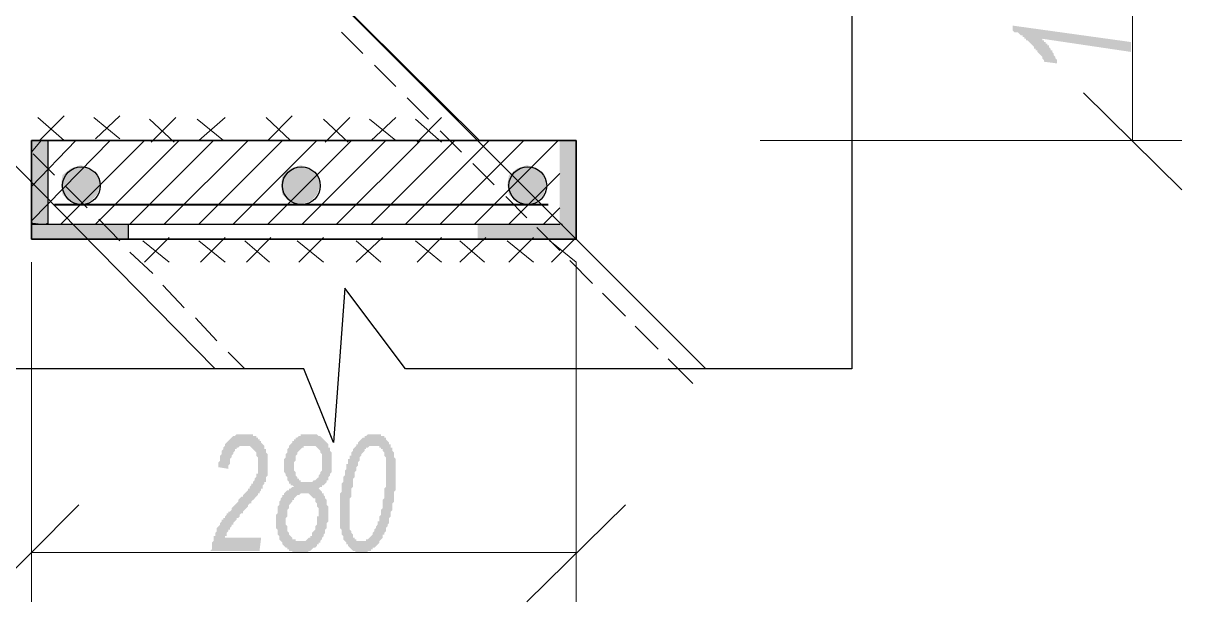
# Model space of a CAD drawing. Header units: millimetres. Extents: x 1372 to 666090, y 1285 to 31551.
# Drawn here: x 610493 to 613438, y 5821 to 7291 of the extents above; entities that cross this region are included whole.
import ezdxf

# ---------------------------------------------------------------- set-up
doc = ezdxf.new("R2010")
doc.units = ezdxf.units.MM
for name, color, linetype in [('PDF _0', 7, 'Continuous'), ('PDF _Конструктив - Стены Несущие_Ном._пера__21', 7, 'Continuous'), ('PDF _план', 7, 'Continuous'), ('PDF _размеры', 7, 'Continuous')]:
    doc.layers.add(name, color=color, linetype=linetype)

msp = doc.modelspace()

# ---------------------------------------------------------------- hatches: boundary and pattern name
at = {"layer": 'PDF _0', "transparency": 33554559}
for points in [[(613308.4, 7218.2), (613083.1, 7251.6), (613083.1, 7247.4), (613087.3, 7247.4), (613087.3, 7243.3), (613091.5, 7243.3), (613091.5, 7239.1), (613095.7, 7239.1), (613095.7, 7234.9), (613099.8, 7234.9), (613099.8, 7230.8), (613104, 7226.6), (613104, 7226.6), (613104, 7222.4), (613108.2, 7222.4), (613108.2, 7218.2), (613112.3, 7214.1), (613112.3, 7214.1), (613112.3, 7209.9), (613116.5, 7205.7), (613116.5, 7201.6), (613116.5, 7201.6), (613120.7, 7197.4), (613120.7, 7193.2), (613120.7, 7189), (613087.3, 7193.2), (613087.3, 7197.4), (613083.1, 7201.6), (613083.1, 7201.6), (613083.1, 7205.7), (613079, 7209.9), (613079, 7209.9), (613074.8, 7214.1), (613074.8, 7214.1), (613070.6, 7218.2), (613070.6, 7222.4), (613066.5, 7222.4), (613066.5, 7226.6), (613062.3, 7226.6), (613062.3, 7230.8), (613058.1, 7234.9), (613058.1, 7234.9), (613053.9, 7239.1), (613049.8, 7243.3), (613049.8, 7243.3), (613045.6, 7247.4), (613041.4, 7247.4), (613041.4, 7251.6), (613037.3, 7251.6), (613037.3, 7255.8), (613033.1, 7255.8), (613033.1, 7260), (613028.9, 7260), (613028.9, 7260), (613024.7, 7264.1), (613024.7, 7264.1), (613020.6, 7268.3), (613016.4, 7268.3), (613012.2, 7268.3), (613008.1, 7272.5), (613008.1, 7272.5), (613008.1, 7285), (613308.4, 7243.3)], [(610968.2, 5950.1), (610972.4, 5954.3), (610972.4, 5958.5), (610972.4, 5962.6), (610972.4, 5966.8), (610972.4, 5971), (610976.6, 5975.2), (610976.6, 5979.3), (610976.6, 5983.5), (610976.6, 5987.7), (610980.8, 5987.7), (610980.8, 5991.8), (610980.8, 5996), (610980.8, 5996), (610984.9, 6000.2), (610984.9, 6004.4), (610984.9, 6008.5), (610989.1, 6012.7), (610989.1, 6012.7), (610993.3, 6016.9), (610993.3, 6021), (610997.4, 6025.2), (610997.4, 6025.2), (610997.4, 6029.4), (611001.6, 6029.4), (611001.6, 6033.6), (611001.6, 6033.6), (611005.8, 6033.6), (611005.8, 6037.7), (611010, 6041.9), (611010, 6041.9), (611010, 6046.1), (611014.1, 6046.1), (611014.1, 6050.2), (611018.3, 6050.2), (611022.5, 6054.4), (611022.5, 6058.6), (611026.6, 6062.8), (611026.6, 6062.8), (611030.8, 6066.9), (611035, 6071.1), (611039.2, 6075.3), (611039.2, 6079.4), (611043.3, 6083.6), (611043.3, 6083.6), (611047.5, 6087.8), (611051.7, 6087.8), (611051.7, 6092), (611055.8, 6096.1), (611060, 6100.3), (611060, 6100.3), (611064.2, 6104.5), (611064.2, 6108.6), (611068.4, 6108.6), (611068.4, 6112.8), (611068.4, 6112.8), (611072.5, 6117), (611072.5, 6117), (611072.5, 6121.2), (611076.7, 6121.2), (611076.7, 6125.3), (611080.9, 6129.5), (611080.9, 6133.7), (611085, 6137.8), (611085, 6137.8), (611085, 6142), (611085, 6146.2), (611089.2, 6146.2), (611089.2, 6150.4), (611089.2, 6154.5), (611089.2, 6158.7), (611089.2, 6162.9), (611089.2, 6167), (611089.2, 6171.2), (611089.2, 6175.4), (611089.2, 6179.6), (611089.2, 6183.7), (611089.2, 6183.7), (611089.2, 6187.9), (611085, 6192.1), (611085, 6196.2), (611085, 6200.4), (611080.9, 6204.6), (611080.9, 6204.6), (611076.7, 6208.8), (611076.7, 6208.8), (611072.5, 6212.9), (611072.5, 6212.9), (611068.4, 6217.1), (611064.2, 6217.1), (611064.2, 6217.1), (611060, 6217.1), (611055.8, 6217.1), (611055.8, 6217.1), (611051.7, 6217.1), (611051.7, 6217.1), (611047.5, 6217.1), (611043.3, 6217.1), (611043.3, 6217.1), (611039.2, 6212.9), (611035, 6212.9), (611035, 6208.8), (611030.8, 6208.8), (611030.8, 6204.6), (611026.6, 6200.4), (611026.6, 6200.4), (611026.6, 6196.2), (611022.5, 6192.1), (611022.5, 6192.1), (611022.5, 6187.9), (611018.3, 6183.7), (611018.3, 6179.6), (611018.3, 6175.4), (611018.3, 6171.2), (611014.1, 6167), (611014.1, 6162.9), (611014.1, 6158.7), (610989.1, 6162.9), (610989.1, 6167), (610989.1, 6171.2), (610989.1, 6175.4), (610993.3, 6179.6), (610993.3, 6183.7), (610993.3, 6187.9), (610993.3, 6192.1), (610997.4, 6196.2), (610997.4, 6200.4), (610997.4, 6204.6), (610997.4, 6204.6), (611001.6, 6208.8), (611001.6, 6212.9), (611005.8, 6217.1), (611005.8, 6217.1), (611005.8, 6221.3), (611010, 6225.4), (611010, 6225.4), (611014.1, 6229.6), (611014.1, 6229.6), (611018.3, 6233.8), (611018.3, 6233.8), (611022.5, 6238), (611022.5, 6238), (611026.6, 6242.1), (611030.8, 6242.1), (611030.8, 6242.1), (611035, 6246.3), (611039.2, 6246.3), (611039.2, 6246.3), (611043.3, 6246.3), (611047.5, 6246.3), (611047.5, 6246.3), (611051.7, 6246.3), (611055.8, 6246.3), (611060, 6246.3), (611060, 6246.3), (611064.2, 6246.3), (611068.4, 6246.3), (611068.4, 6246.3), (611072.5, 6246.3), (611076.7, 6246.3), (611076.7, 6242.1), (611080.9, 6242.1), (611085, 6242.1), (611085, 6238), (611089.2, 6238), (611089.2, 6233.8), (611093.4, 6233.8), (611093.4, 6229.6), (611097.6, 6229.6), (611097.6, 6225.4), (611101.7, 6221.3), (611101.7, 6221.3), (611105.9, 6217.1), (611105.9, 6212.9), (611105.9, 6208.8), (611110.1, 6208.8), (611110.1, 6204.6), (611110.1, 6200.4), (611114.2, 6196.2), (611114.2, 6192.1), (611114.2, 6187.9), (611114.2, 6183.7), (611114.2, 6179.6), (611114.2, 6175.4), (611114.2, 6171.2), (611114.2, 6167), (611114.2, 6167), (611114.2, 6162.9), (611114.2, 6162.9), (611114.2, 6158.7), (611114.2, 6154.5), (611114.2, 6150.4), (611114.2, 6146.2), (611114.2, 6142), (611110.1, 6137.8), (611110.1, 6133.7), (611110.1, 6129.5), (611110.1, 6125.3), (611105.9, 6125.3), (611105.9, 6121.2), (611101.7, 6117), (611101.7, 6112.8), (611101.7, 6112.8), (611101.7, 6108.6), (611097.6, 6108.6), (611097.6, 6108.6), (611097.6, 6104.5), (611097.6, 6104.5), (611093.4, 6100.3), (611093.4, 6100.3), (611093.4, 6096.1), (611089.2, 6096.1), (611089.2, 6092), (611085, 6087.8), (611085, 6087.8), (611080.9, 6083.6), (611080.9, 6083.6), (611076.7, 6079.4), (611072.5, 6075.3), (611072.5, 6071.1), (611068.4, 6071.1), (611064.2, 6066.9), (611064.2, 6062.8), (611060, 6058.6), (611055.8, 6054.4), (611051.7, 6050.2), (611051.7, 6046.1), (611047.5, 6046.1), (611043.3, 6041.9), (611043.3, 6037.7), (611039.2, 6033.6), (611035, 6033.6), (611035, 6029.4), (611030.8, 6025.2), (611030.8, 6025.2), (611026.6, 6021), (611026.6, 6016.9), (611022.5, 6016.9), (611022.5, 6012.7), (611022.5, 6012.7), (611018.3, 6008.5), (611018.3, 6004.4), (611014.1, 6004.4), (611014.1, 6000.2), (611010, 5996), (611010, 5991.8), (611010, 5987.7), (611005.8, 5987.7), (611005.8, 5983.5), (611097.6, 5983.5), (611093.4, 5950.1)]]:
    msp.add_hatch(color=256, dxfattribs=at).paths.add_polyline_path(points)
h = msp.add_hatch(color=256, dxfattribs=at)
h.paths.add_polyline_path([(611181, 6112.8), (611176.8, 6117), (611172.6, 6117), (611172.6, 6121.2), (611168.5, 6121.2), (611168.5, 6125.3), (611164.3, 6129.5), (611164.3, 6133.7), (611164.3, 6133.7), (611164.3, 6137.8), (611160.1, 6142), (611160.1, 6142), (611160.1, 6146.2), (611156, 6150.4), (611156, 6154.5), (611156, 6158.7), (611156, 6162.9), (611156, 6167), (611156, 6171.2), (611156, 6175.4), (611156, 6179.6), (611156, 6183.7), (611160.1, 6187.9), (611160.1, 6192.1), (611160.1, 6192.1), (611160.1, 6196.2), (611164.3, 6200.4), (611164.3, 6204.6), (611164.3, 6208.8), (611168.5, 6212.9), (611168.5, 6217.1), (611168.5, 6217.1), (611172.6, 6221.3), (611172.6, 6221.3), (611176.8, 6225.4), (611176.8, 6229.6), (611181, 6229.6), (611181, 6233.8), (611185.2, 6233.8), (611185.2, 6238), (611189.3, 6238), (611193.5, 6242.1), (611193.5, 6242.1), (611197.7, 6242.1), (611197.7, 6246.3), (611201.8, 6246.3), (611206, 6246.3), (611206, 6246.3), (611210.2, 6246.3), (611214.4, 6246.3), (611218.5, 6246.3), (611218.5, 6246.3), (611222.7, 6246.3), (611226.9, 6246.3), (611231, 6246.3), (611231, 6246.3), (611235.2, 6246.3), (611239.4, 6246.3), (611239.4, 6246.3), (611243.6, 6242.1), (611247.7, 6242.1), (611247.7, 6242.1), (611251.9, 6238), (611251.9, 6238), (611256.1, 6233.8), (611256.1, 6233.8), (611260.2, 6229.6), (611260.2, 6229.6), (611264.4, 6225.4), (611264.4, 6225.4), (611268.6, 6221.3), (611268.6, 6217.1), (611268.6, 6212.9), (611272.8, 6212.9), (611272.8, 6208.8), (611272.8, 6204.6), (611276.9, 6200.4), (611276.9, 6196.2), (611276.9, 6192.1), (611276.9, 6187.9), (611276.9, 6183.7), (611276.9, 6179.6), (611276.9, 6175.4), (611276.9, 6175.4), (611276.9, 6171.2), (611276.9, 6167), (611276.9, 6162.9), (611276.9, 6158.7), (611276.9, 6154.5), (611276.9, 6150.4), (611272.8, 6146.2), (611272.8, 6146.2), (611272.8, 6142), (611268.6, 6137.8), (611268.6, 6137.8), (611268.6, 6133.7), (611268.6, 6129.5), (611264.4, 6129.5), (611264.4, 6125.3), (611260.2, 6121.2), (611260.2, 6121.2), (611256.1, 6117), (611251.9, 6117), (611251.9, 6112.8), (611247.7, 6112.8), (611243.6, 6108.6), (611243.6, 6108.6), (611247.7, 6104.5), (611247.7, 6104.5), (611251.9, 6100.3), (611251.9, 6096.1), (611256.1, 6096.1), (611256.1, 6092), (611260.2, 6087.8), (611260.2, 6087.8), (611260.2, 6083.6), (611260.2, 6083.6), (611264.4, 6079.4), (611264.4, 6075.3), (611264.4, 6071.1), (611264.4, 6066.9), (611268.6, 6062.8), (611268.6, 6058.6), (611268.6, 6054.4), (611268.6, 6050.2), (611268.6, 6046.1), (611268.6, 6041.9), (611268.6, 6037.7), (611268.6, 6033.6), (611268.6, 6029.4), (611268.6, 6025.2), (611264.4, 6021), (611264.4, 6021), (611264.4, 6016.9), (611264.4, 6012.7), (611264.4, 6008.5), (611260.2, 6004.4), (611260.2, 6000.2), (611260.2, 5996), (611256.1, 5991.8), (611256.1, 5991.8), (611256.1, 5987.7), (611251.9, 5983.5), (611251.9, 5979.3), (611247.7, 5975.2), (611247.7, 5975.2), (611247.7, 5971), (611243.6, 5971), (611243.6, 5966.8), (611239.4, 5966.8), (611239.4, 5962.6), (611235.2, 5958.5), (611235.2, 5958.5), (611231, 5958.5), (611226.9, 5954.3), (611226.9, 5954.3), (611222.7, 5950.1), (611222.7, 5950.1), (611218.5, 5950.1), (611214.4, 5946), (611214.4, 5946), (611210.2, 5946), (611206, 5946), (611206, 5946), (611201.8, 5946), (611197.7, 5946), (611193.5, 5946), (611193.5, 5946), (611189.3, 5946), (611185.2, 5946), (611185.2, 5946), (611181, 5946), (611176.8, 5946), (611176.8, 5950.1), (611172.6, 5950.1), (611168.5, 5950.1), (611168.5, 5954.3), (611164.3, 5954.3), (611164.3, 5958.5), (611160.1, 5958.5), (611156, 5962.6), (611156, 5962.6), (611151.8, 5966.8), (611151.8, 5966.8), (611151.8, 5971), (611147.6, 5975.2), (611147.6, 5975.2), (611143.4, 5979.3), (611143.4, 5983.5), (611143.4, 5987.7), (611139.3, 5991.8), (611139.3, 5991.8), (611139.3, 5996), (611139.3, 6000.2), (611139.3, 6004.4), (611135.1, 6008.5), (611135.1, 6012.7), (611135.1, 6016.9), (611135.1, 6021), (611135.1, 6025.2), (611135.1, 6029.4), (611135.1, 6033.6), (611135.1, 6037.7), (611135.1, 6041.9), (611139.3, 6046.1), (611139.3, 6050.2), (611139.3, 6054.4), (611139.3, 6058.6), (611139.3, 6062.8), (611143.4, 6066.9), (611143.4, 6071.1), (611143.4, 6071.1), (611143.4, 6075.3), (611147.6, 6079.4), (611147.6, 6079.4), (611147.6, 6083.6), (611151.8, 6087.8), (611151.8, 6092), (611156, 6092), (611156, 6096.1), (611160.1, 6100.3), (611160.1, 6100.3), (611164.3, 6104.5), (611168.5, 6104.5), (611168.5, 6108.6), (611172.6, 6108.6), (611172.6, 6108.6), (611176.8, 6112.8), (611181, 6112.8)], flags=0)
h.paths.add_polyline_path([(611181, 6167), (611181, 6162.9), (611181, 6158.7), (611181, 6154.5), (611185.2, 6150.4), (611185.2, 6146.2), (611185.2, 6142), (611189.3, 6137.8), (611189.3, 6137.8), (611189.3, 6133.7), (611193.5, 6133.7), (611193.5, 6129.5), (611197.7, 6129.5), (611197.7, 6125.3), (611201.8, 6125.3), (611206, 6125.3), (611206, 6125.3), (611210.2, 6125.3), (611214.4, 6125.3), (611214.4, 6125.3), (611218.5, 6125.3), (611218.5, 6125.3), (611222.7, 6125.3), (611226.9, 6125.3), (611226.9, 6125.3), (611231, 6129.5), (611235.2, 6129.5), (611235.2, 6129.5), (611239.4, 6133.7), (611239.4, 6133.7), (611243.6, 6137.8), (611243.6, 6137.8), (611243.6, 6142), (611247.7, 6146.2), (611247.7, 6146.2), (611247.7, 6150.4), (611251.9, 6154.5), (611251.9, 6158.7), (611251.9, 6162.9), (611251.9, 6167), (611251.9, 6171.2), (611251.9, 6175.4), (611251.9, 6175.4), (611251.9, 6179.6), (611251.9, 6183.7), (611251.9, 6187.9), (611251.9, 6192.1), (611251.9, 6196.2), (611247.7, 6200.4), (611247.7, 6204.6), (611247.7, 6204.6), (611243.6, 6208.8), (611243.6, 6208.8), (611239.4, 6212.9), (611239.4, 6212.9), (611235.2, 6217.1), (611235.2, 6217.1), (611231, 6217.1), (611226.9, 6217.1), (611226.9, 6217.1), (611222.7, 6217.1), (611222.7, 6217.1), (611218.5, 6217.1), (611214.4, 6217.1), (611214.4, 6217.1), (611210.2, 6217.1), (611206, 6217.1), (611206, 6212.9), (611201.8, 6212.9), (611201.8, 6212.9), (611197.7, 6208.8), (611193.5, 6204.6), (611193.5, 6204.6), (611189.3, 6200.4), (611189.3, 6196.2), (611189.3, 6196.2), (611185.2, 6192.1), (611185.2, 6192.1), (611185.2, 6187.9), (611185.2, 6183.7), (611185.2, 6179.6), (611181, 6175.4), (611181, 6171.2), (611181, 6167), (611181, 6167)], flags=0)
h.paths.add_polyline_path([(611160.1, 6021), (611160.1, 6016.9), (611164.3, 6012.7), (611164.3, 6008.5), (611164.3, 6004.4), (611164.3, 6004.4), (611164.3, 6000.2), (611164.3, 6000.2), (611168.5, 5996), (611168.5, 5991.8), (611172.6, 5987.7), (611172.6, 5987.7), (611176.8, 5983.5), (611176.8, 5979.3), (611176.8, 5979.3), (611181, 5979.3), (611185.2, 5979.3), (611185.2, 5975.2), (611189.3, 5975.2), (611193.5, 5975.2), (611193.5, 5975.2), (611197.7, 5975.2), (611197.7, 5975.2), (611201.8, 5975.2), (611201.8, 5975.2), (611206, 5975.2), (611210.2, 5975.2), (611210.2, 5975.2), (611214.4, 5979.3), (611214.4, 5979.3), (611218.5, 5983.5), (611222.7, 5983.5), (611222.7, 5987.7), (611226.9, 5987.7), (611226.9, 5991.8), (611226.9, 5996), (611231, 6000.2), (611231, 6000.2), (611235.2, 6004.4), (611235.2, 6008.5), (611235.2, 6012.7), (611239.4, 6016.9), (611239.4, 6021), (611239.4, 6025.2), (611239.4, 6029.4), (611239.4, 6033.6), (611239.4, 6037.7), (611243.6, 6037.7), (611243.6, 6041.9), (611243.6, 6046.1), (611243.6, 6050.2), (611243.6, 6054.4), (611243.6, 6058.6), (611239.4, 6062.8), (611239.4, 6066.9), (611239.4, 6071.1), (611239.4, 6071.1), (611235.2, 6075.3), (611235.2, 6079.4), (611235.2, 6083.6), (611231, 6083.6), (611231, 6083.6), (611226.9, 6087.8), (611226.9, 6087.8), (611222.7, 6092), (611222.7, 6092), (611218.5, 6096.1), (611214.4, 6096.1), (611214.4, 6096.1), (611210.2, 6096.1), (611206, 6096.1), (611206, 6096.1), (611201.8, 6096.1), (611197.7, 6096.1), (611197.7, 6096.1), (611193.5, 6092), (611189.3, 6092), (611189.3, 6092), (611185.2, 6087.8), (611185.2, 6087.8), (611181, 6083.6), (611181, 6079.4), (611176.8, 6079.4), (611176.8, 6075.3), (611176.8, 6075.3), (611172.6, 6071.1), (611172.6, 6071.1), (611168.5, 6066.9), (611168.5, 6062.8), (611168.5, 6058.6), (611164.3, 6054.4), (611164.3, 6054.4), (611164.3, 6050.2), (611164.3, 6046.1), (611164.3, 6041.9), (611164.3, 6037.7), (611160.1, 6033.6), (611160.1, 6029.4), (611160.1, 6025.2), (611160.1, 6021)], flags=0)
h = msp.add_hatch(color=256, dxfattribs=at)
h.paths.add_polyline_path([(611297.8, 6046.1), (611297.8, 6050.2), (611297.8, 6054.4), (611297.8, 6058.6), (611297.8, 6062.8), (611297.8, 6066.9), (611297.8, 6071.1), (611297.8, 6075.3), (611297.8, 6079.4), (611297.8, 6083.6), (611297.8, 6087.8), (611297.8, 6092), (611297.8, 6096.1), (611302, 6100.3), (611302, 6104.5), (611302, 6108.6), (611302, 6112.8), (611302, 6117), (611302, 6121.2), (611306.1, 6125.3), (611306.1, 6129.5), (611306.1, 6133.7), (611306.1, 6137.8), (611310.3, 6142), (611310.3, 6146.2), (611310.3, 6150.4), (611310.3, 6154.5), (611314.5, 6158.7), (611314.5, 6162.9), (611314.5, 6167), (611314.5, 6171.2), (611318.6, 6171.2), (611318.6, 6175.4), (611318.6, 6179.6), (611318.6, 6183.7), (611322.8, 6183.7), (611322.8, 6187.9), (611322.8, 6192.1), (611327, 6192.1), (611327, 6196.2), (611327, 6200.4), (611331.2, 6204.6), (611331.2, 6208.8), (611335.3, 6212.9), (611335.3, 6212.9), (611339.5, 6217.1), (611339.5, 6221.3), (611339.5, 6221.3), (611343.7, 6221.3), (611343.7, 6225.4), (611347.8, 6229.6), (611347.8, 6229.6), (611352, 6233.8), (611352, 6233.8), (611356.2, 6238), (611360.4, 6238), (611360.4, 6242.1), (611360.4, 6242.1), (611364.5, 6242.1), (611368.7, 6246.3), (611368.7, 6246.3), (611372.9, 6246.3), (611377, 6246.3), (611377, 6246.3), (611381.2, 6246.3), (611385.4, 6246.3), (611385.4, 6246.3), (611389.6, 6246.3), (611393.7, 6246.3), (611393.7, 6246.3), (611397.9, 6246.3), (611402.1, 6246.3), (611402.1, 6242.1), (611406.2, 6242.1), (611410.4, 6242.1), (611410.4, 6238), (611414.6, 6238), (611414.6, 6233.8), (611418.8, 6229.6), (611418.8, 6229.6), (611422.9, 6225.4), (611422.9, 6221.3), (611427.1, 6221.3), (611427.1, 6217.1), (611427.1, 6212.9), (611431.3, 6212.9), (611431.3, 6208.8), (611431.3, 6204.6), (611435.4, 6200.4), (611435.4, 6196.2), (611435.4, 6196.2), (611435.4, 6192.1), (611435.4, 6187.9), (611439.6, 6183.7), (611439.6, 6179.6), (611439.6, 6175.4), (611439.6, 6171.2), (611439.6, 6167), (611439.6, 6158.7), (611439.6, 6154.5), (611439.6, 6150.4), (611439.6, 6150.4), (611439.6, 6146.2), (611439.6, 6142), (611439.6, 6137.8), (611439.6, 6133.7), (611439.6, 6129.5), (611439.6, 6125.3), (611439.6, 6121.2), (611439.6, 6117), (611439.6, 6112.8), (611439.6, 6108.6), (611439.6, 6104.5), (611435.4, 6100.3), (611435.4, 6096.1), (611435.4, 6092), (611435.4, 6087.8), (611435.4, 6083.6), (611435.4, 6079.4), (611435.4, 6075.3), (611431.3, 6071.1), (611431.3, 6066.9), (611431.3, 6062.8), (611431.3, 6058.6), (611431.3, 6054.4), (611427.1, 6050.2), (611427.1, 6050.2), (611427.1, 6046.1), (611427.1, 6041.9), (611427.1, 6037.7), (611422.9, 6033.6), (611422.9, 6029.4), (611422.9, 6025.2), (611422.9, 6021), (611418.8, 6016.9), (611418.8, 6012.7), (611418.8, 6012.7), (611414.6, 6008.5), (611414.6, 6004.4), (611414.6, 6000.2), (611410.4, 5996), (611410.4, 5991.8), (611406.2, 5991.8), (611406.2, 5987.7), (611406.2, 5983.5), (611402.1, 5979.3), (611402.1, 5979.3), (611397.9, 5975.2), (611397.9, 5975.2), (611397.9, 5971), (611393.7, 5966.8), (611393.7, 5966.8), (611389.6, 5962.6), (611389.6, 5962.6), (611385.4, 5958.5), (611381.2, 5958.5), (611381.2, 5954.3), (611377, 5954.3), (611377, 5950.1), (611372.9, 5950.1), (611368.7, 5950.1), (611368.7, 5946), (611364.5, 5946), (611360.4, 5946), (611360.4, 5946), (611356.2, 5946), (611352, 5946), (611352, 5946), (611347.8, 5946), (611347.8, 5946), (611343.7, 5946), (611339.5, 5946), (611339.5, 5946), (611335.3, 5950.1), (611331.2, 5950.1), (611331.2, 5950.1), (611327, 5954.3), (611327, 5954.3), (611322.8, 5958.5), (611322.8, 5958.5), (611318.6, 5962.6), (611318.6, 5966.8), (611314.5, 5966.8), (611314.5, 5971), (611310.3, 5975.2), (611310.3, 5975.2), (611306.1, 5979.3), (611306.1, 5983.5), (611306.1, 5983.5), (611306.1, 5987.7), (611302, 5991.8), (611302, 5996), (611302, 6000.2), (611302, 6004.4), (611297.8, 6008.5), (611297.8, 6012.7), (611297.8, 6016.9), (611297.8, 6021), (611297.8, 6025.2), (611297.8, 6029.4), (611297.8, 6033.6), (611297.8, 6037.7), (611297.8, 6041.9), (611297.8, 6046.1), (611297.8, 6046.1)], flags=0)
h.paths.add_polyline_path([(611322.8, 6037.7), (611322.8, 6033.6), (611322.8, 6029.4), (611322.8, 6025.2), (611322.8, 6021), (611322.8, 6016.9), (611322.8, 6012.7), (611322.8, 6008.5), (611322.8, 6004.4), (611327, 6000.2), (611327, 5996), (611327, 5996), (611331.2, 5991.8), (611331.2, 5987.7), (611331.2, 5983.5), (611335.3, 5983.5), (611335.3, 5979.3), (611339.5, 5979.3), (611339.5, 5975.2), (611343.7, 5975.2), (611347.8, 5975.2), (611347.8, 5975.2), (611352, 5975.2), (611352, 5975.2), (611356.2, 5975.2), (611360.4, 5975.2), (611360.4, 5975.2), (611364.5, 5975.2), (611364.5, 5979.3), (611368.7, 5979.3), (611372.9, 5983.5), (611372.9, 5983.5), (611377, 5987.7), (611377, 5987.7), (611381.2, 5991.8), (611381.2, 5991.8), (611381.2, 5996), (611385.4, 6000.2), (611385.4, 6000.2), (611385.4, 6004.4), (611389.6, 6008.5), (611389.6, 6008.5), (611389.6, 6012.7), (611393.7, 6016.9), (611393.7, 6021), (611393.7, 6025.2), (611397.9, 6025.2), (611397.9, 6029.4), (611397.9, 6033.6), (611397.9, 6037.7), (611402.1, 6041.9), (611402.1, 6046.1), (611402.1, 6050.2), (611402.1, 6054.4), (611406.2, 6058.6), (611406.2, 6062.8), (611406.2, 6071.1), (611406.2, 6071.1), (611406.2, 6079.4), (611410.4, 6083.6), (611410.4, 6087.8), (611410.4, 6092), (611410.4, 6096.1), (611410.4, 6100.3), (611410.4, 6104.5), (611410.4, 6108.6), (611414.6, 6112.8), (611414.6, 6117), (611414.6, 6121.2), (611414.6, 6125.3), (611414.6, 6129.5), (611414.6, 6133.7), (611414.6, 6137.8), (611414.6, 6142), (611414.6, 6146.2), (611414.6, 6150.4), (611414.6, 6150.4), (611414.6, 6154.5), (611414.6, 6158.7), (611414.6, 6162.9), (611414.6, 6167), (611414.6, 6171.2), (611414.6, 6179.6), (611414.6, 6183.7), (611414.6, 6187.9), (611414.6, 6187.9), (611410.4, 6192.1), (611410.4, 6196.2), (611410.4, 6200.4), (611410.4, 6200.4), (611406.2, 6204.6), (611406.2, 6208.8), (611402.1, 6208.8), (611402.1, 6212.9), (611397.9, 6212.9), (611397.9, 6217.1), (611393.7, 6217.1), (611389.6, 6217.1), (611389.6, 6217.1), (611385.4, 6217.1), (611385.4, 6217.1), (611381.2, 6217.1), (611377, 6217.1), (611377, 6217.1), (611372.9, 6217.1), (611368.7, 6212.9), (611368.7, 6212.9), (611364.5, 6212.9), (611364.5, 6208.8), (611360.4, 6208.8), (611360.4, 6204.6), (611356.2, 6200.4), (611356.2, 6200.4), (611352, 6196.2), (611352, 6192.1), (611347.8, 6187.9), (611347.8, 6183.7), (611347.8, 6183.7), (611347.8, 6179.6), (611343.7, 6175.4), (611343.7, 6175.4), (611343.7, 6171.2), (611343.7, 6167), (611339.5, 6162.9), (611339.5, 6158.7), (611339.5, 6158.7), (611339.5, 6154.5), (611335.3, 6150.4), (611335.3, 6146.2), (611335.3, 6142), (611335.3, 6137.8), (611331.2, 6133.7), (611331.2, 6129.5), (611331.2, 6121.2), (611331.2, 6117), (611331.2, 6112.8), (611327, 6108.6), (611327, 6104.5), (611327, 6100.3), (611327, 6092), (611327, 6087.8), (611322.8, 6083.6), (611322.8, 6079.4), (611322.8, 6075.3), (611322.8, 6071.1), (611322.8, 6066.9), (611322.8, 6062.8), (611322.8, 6058.6), (611322.8, 6054.4), (611322.8, 6050.2), (611322.8, 6050.2), (611322.8, 6046.1), (611322.8, 6041.9), (611322.8, 6037.7), (611322.8, 6037.7)], flags=0)

# ---------------------------------------------------------------- linework, layer by layer
at = {"layer": 'PDF _0', "lineweight": 25}
msp.add_lwpolyline([(612599.3, 6413.2), (611464.6, 6413.2), (611310.3, 6617.6), (611281.1, 6225.4), (611206, 6413.2), (606600.8, 6413.2), (606600.8, 9107.9), (606363, 9308.1), (606859.4, 9308.1), (606600.8, 9504.2), (606600.8, 11623.2), (609358.1, 11623.2), (609512.4, 11915.2), (609512.4, 11331.2), (609791.9, 11623.2), (612503.3, 11623.2), (612503.3, 9287.2), (612111.2, 9128.7), (612803.7, 9128.7), (612599.3, 8870.1)], close=True, dxfattribs=at)
at = {"layer": 'PDF _0', "lineweight": 9}
for points in [[(613312.6, 10359.3), (613312.6, 9516.7), (613312.6, 8674.1), (613312.6, 7831.4), (613312.6, 6993)], [(613187.4, 7114), (613437.7, 6867.8)], [(612365.7, 6993), (613437.7, 6993)], [(610513.6, 6684.3), (610513.6, 5820.8)], [(611898.5, 6684.3), (611898.5, 5820.8)], [(610634.5, 6066.9), (610388.4, 5820.8)], [(611773.3, 5820.8), (612023.6, 6066.9)], [(610513.6, 5946), (611898.5, 5946)]]:
    msp.add_lwpolyline(points, dxfattribs=at)
at = {"layer": 'PDF _0', "transparency": 33554559}
for points in [[(610513.6, 6784.4), (610555.3, 6784.4), (610513.6, 6993)], [(610555.3, 6784.4), (610513.6, 6993), (610555.3, 6993)], [(611856.7, 6784.4), (611898.5, 6784.4), (611856.7, 6993)], [(611898.5, 6784.4), (611856.7, 6993), (611898.5, 6993)], [(610513.6, 6784.4), (610513.6, 6780.2), (610546.9, 6780.2)], [(610513.6, 6784.4), (610555.3, 6784.4), (610546.9, 6780.2)], [(610513.6, 6780.2), (610546.9, 6780.2), (610513.6, 6742.7)], [(610513.6, 6742.7), (610759.7, 6742.7), (610546.9, 6780.2)], [(610555.3, 6784.4), (610546.9, 6780.2), (610555.3, 6780.2)], [(610759.7, 6742.7), (610546.9, 6780.2), (610759.7, 6780.2)], [(611648.2, 6742.7), (611898.5, 6742.7), (611648.2, 6780.2)], [(611898.5, 6742.7), (611648.2, 6780.2), (611865.1, 6780.2)], [(611856.7, 6784.4), (611856.7, 6780.2), (611865.1, 6780.2)], [(611856.7, 6784.4), (611865.1, 6780.2), (611898.5, 6780.2)], [(611856.7, 6784.4), (611898.5, 6784.4), (611898.5, 6780.2)], [(611865.1, 6780.2), (611898.5, 6780.2), (611898.5, 6742.7)]]:
    msp.add_solid(points, dxfattribs=at)
at = {"layer": 'PDF _Конструктив - Стены Несущие_Ном._пера__21', "lineweight": 30}
for points in [[(610980.8, 6413.2), (608215.1, 9224.7), (608215.1, 9316.4)], [(609721, 8920.2), (612228, 6413.2), (611898.5, 6742.7)], [(611652.3, 6993), (611055.8, 7585.3)], [(611356.2, 7214.1), (611302, 7268.3)], [(611439.6, 7130.6), (611385.4, 7184.9)], [(611523, 7047.2), (611468.8, 7101.4)], [(611606.5, 6963.8), (611552.2, 7018)], [(610572, 6905.4), (610517.7, 6959.6)], [(611689.9, 6880.4), (611635.7, 6934.6)], [(610655.4, 6822), (610601.2, 6876.2)], [(611773.3, 6796.9), (611719.1, 6851.2)], [(610738.8, 6738.5), (610684.6, 6792.8)], [(611856.7, 6713.5), (611798.3, 6771.9)], [(610822.2, 6655.1), (610763.8, 6709.3)], [(611940.2, 6630.1), (611881.8, 6688.5)], [(610901.5, 6567.5), (610847.3, 6625.9)], [(612023.6, 6546.6), (611965.2, 6605)], [(610984.9, 6484.1), (610930.7, 6542.5)], [(612107, 6463.2), (612048.6, 6521.6)], [(611055.8, 6413.2), (611014.1, 6454.9)], [(612194.6, 6375.6), (612132.1, 6438.2)]]:
    msp.add_lwpolyline(points, dxfattribs=at)
msp.add_lwpolyline([(611898.5, 6993), (610513.6, 6993), (610513.6, 6742.7), (611898.5, 6742.7)], close=True, dxfattribs=at)
msp.add_lwpolyline([(611898.5, 6993), (610513.6, 6993), (610513.6, 6742.7), (611898.5, 6742.7)], close=True, dxfattribs=at)
at = {"layer": 'PDF _план', "lineweight": 40}
msp.add_lwpolyline([(610572, 6830.3), (611827.5, 6830.3)], dxfattribs=at)
at = {"layer": 'PDF _план', "lineweight": 30}
msp.add_lwpolyline([(610513.6, 6780.2), (611856.7, 6780.2)], dxfattribs=at)
at = {"layer": 'PDF _план', "lineweight": 25}
for centre in [(610640.8, 6878.3), (611199.8, 6878.3), (611775.4, 6878.3)]:
    msp.add_circle(centre, 48, dxfattribs=at)
at = {"layer": 'PDF _план', "transparency": 33554559}
for points in [[(610592.8, 6905.4), (610680.4, 6905.4), (610613.7, 6922.1)], [(610638.7, 6930.4), (610613.7, 6922.1), (610663.7, 6922.1)], [(610680.4, 6905.4), (610613.7, 6922.1), (610663.7, 6922.1)], [(611151.8, 6905.4), (611239.4, 6905.4), (611172.6, 6922.1)], [(611197.7, 6930.4), (611172.6, 6922.1), (611222.7, 6922.1)], [(611239.4, 6905.4), (611172.6, 6922.1), (611222.7, 6922.1)], [(611727.4, 6905.4), (611815, 6905.4), (611748.3, 6922.1)], [(611773.3, 6930.4), (611748.3, 6922.1), (611798.3, 6922.1)], [(611815, 6905.4), (611748.3, 6922.1), (611798.3, 6922.1)], [(610588.6, 6880.4), (610688.8, 6880.4), (610592.8, 6905.4)], [(610688.8, 6880.4), (610592.8, 6905.4), (610680.4, 6905.4)], [(611147.6, 6880.4), (611247.7, 6880.4), (611151.8, 6905.4)], [(611247.7, 6880.4), (611151.8, 6905.4), (611239.4, 6905.4)], [(611723.3, 6880.4), (611823.4, 6880.4), (611727.4, 6905.4)], [(611823.4, 6880.4), (611727.4, 6905.4), (611815, 6905.4)], [(610592.8, 6855.3), (610680.4, 6855.3), (610588.6, 6880.4)], [(610680.4, 6855.3), (610588.6, 6880.4), (610688.8, 6880.4)], [(611151.8, 6855.3), (611239.4, 6855.3), (611147.6, 6880.4)], [(611239.4, 6855.3), (611147.6, 6880.4), (611247.7, 6880.4)], [(611727.4, 6855.3), (611815, 6855.3), (611723.3, 6880.4)], [(611815, 6855.3), (611723.3, 6880.4), (611823.4, 6880.4)], [(610592.8, 6855.3), (610613.7, 6838.6), (610663.7, 6838.6)], [(610592.8, 6855.3), (610680.4, 6855.3), (610663.7, 6838.6)], [(610613.7, 6838.6), (610663.7, 6838.6), (610638.7, 6830.3)], [(611151.8, 6855.3), (611172.6, 6838.6), (611222.7, 6838.6)], [(611151.8, 6855.3), (611239.4, 6855.3), (611222.7, 6838.6)], [(611172.6, 6838.6), (611222.7, 6838.6), (611197.7, 6830.3)], [(611727.4, 6855.3), (611748.3, 6838.6), (611798.3, 6838.6)], [(611727.4, 6855.3), (611815, 6855.3), (611798.3, 6838.6)], [(611748.3, 6838.6), (611798.3, 6838.6), (611773.3, 6830.3)]]:
    msp.add_solid(points, dxfattribs=at)
at = {"layer": 'PDF _размеры', "lineweight": 9}
for points in [[(610530.2, 7051.4), (610597, 6993)], [(610597, 7055.6), (610534.4, 6993)], [(610672.1, 7051.4), (610738.8, 6997.2)], [(610738.8, 7055.6), (610676.2, 6997.2)], [(610813.9, 7047.2), (610876.5, 6988.8)], [(610880.6, 7051.4), (610818.1, 6988.8)], [(610934.9, 7047.2), (611001.6, 6993)], [(611005.8, 7051.4), (610939, 6993)], [(611110.1, 7051.4), (611172.6, 6993)], [(611176.8, 7055.6), (611114.2, 6993)], [(611256.1, 7047.2), (611318.6, 6988.8)], [(611322.8, 7051.4), (611260.2, 6988.8)], [(611372.9, 7047.2), (611439.6, 6993)], [(611439.6, 7051.4), (611377, 6993)], [(611489.7, 7047.2), (611556.4, 6988.8)], [(611556.4, 7051.4), (611493.8, 6988.8)], [(610513.6, 6963.8), (610538.6, 6993)], [(610513.6, 6876.2), (610626.2, 6993)], [(610513.6, 6788.6), (610713.8, 6993)], [(610588.6, 6780.2), (610801.4, 6993)], [(610676.2, 6780.2), (610889, 6993)], [(610763.8, 6780.2), (610976.6, 6993)], [(610851.4, 6780.2), (611064.2, 6993)], [(610939, 6780.2), (611151.8, 6993)], [(611026.6, 6780.2), (611239.4, 6993)], [(611114.2, 6780.2), (611327, 6993)], [(611201.8, 6780.2), (611414.6, 6993)], [(611289.4, 6780.2), (611502.2, 6993)], [(611377, 6780.2), (611589.8, 6993)], [(611464.6, 6780.2), (611677.4, 6993)], [(611552.2, 6780.2), (611765, 6993)], [(611639.8, 6780.2), (611852.6, 6993)], [(611727.4, 6780.2), (611856.7, 6909.6)], [(611815, 6780.2), (611856.7, 6822)], [(610864, 6746.9), (610801.4, 6684.3)], [(611005.8, 6746.9), (610943.2, 6684.3)], [(611122.6, 6746.9), (611060, 6684.3)], [(611256.1, 6746.9), (611193.5, 6684.3)], [(611406.2, 6746.9), (611339.5, 6684.3)], [(611556.4, 6746.9), (611493.8, 6684.3)], [(611669, 6746.9), (611602.3, 6684.3)], [(611790, 6746.9), (611727.4, 6684.3)], [(611898.5, 6746.9), (611835.9, 6684.3)], [(610797.2, 6738.5), (610864, 6684.3)], [(610939, 6738.5), (611005.8, 6684.3)], [(611055.8, 6738.5), (611118.4, 6684.3)], [(611189.3, 6738.5), (611256.1, 6684.3)], [(611339.5, 6738.5), (611402.1, 6684.3)], [(611489.7, 6738.5), (611556.4, 6684.3)], [(611602.3, 6738.5), (611664.9, 6684.3)], [(611723.3, 6738.5), (611790, 6684.3)], [(611831.7, 6738.5), (611898.5, 6684.3)]]:
    msp.add_lwpolyline(points, dxfattribs=at)
at = {"layer": 'PDF _размеры', "lineweight": 30}
msp.add_lwpolyline([(610513.6, 6993), (611898.5, 6993), (611898.5, 6742.7), (610513.6, 6742.7)], close=True, dxfattribs=at)
msp.add_lwpolyline([(610513.6, 6993), (610555.3, 6993), (610555.3, 6780.2), (610759.7, 6780.2), (610759.7, 6742.7)], dxfattribs=at)

doc.saveas('drawing.dxf')
